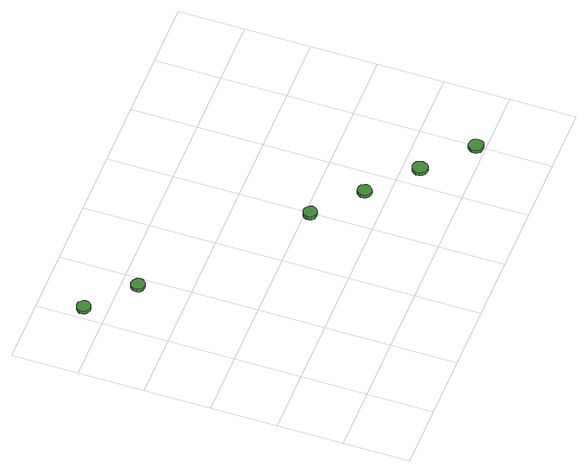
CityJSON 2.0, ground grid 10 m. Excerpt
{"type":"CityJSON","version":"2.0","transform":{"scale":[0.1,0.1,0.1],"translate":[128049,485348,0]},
"CityObjects":{
"tree1":{"type":"SolitaryVegetationObject","attributes":{"function":"something"},"geometry":[{"type":"MultiSurface","lod":"1","boundaries":[[[0,1,2,3,4,5,6,7,8,9,10,11,12,13,14]],[[15,16,17,18,19,20,21,22,23,24,25,26,27,28,29]],[[0,29,28,1]],[[1,28,27,2]],[[2,27,26,3]],[[3,26,25,4]],[[4,25,24,5]],[[5,24,23,6]],[[6,23,22,7]],[[7,22,21,8]],[[8,21,20,9]],[[9,20,19,10]],[[10,19,18,11]],[[11,18,17,12]],[[12,17,16,13]],[[13,16,15,14]],[[14,15,29,0]]]}]},
"tree2":{"type":"SolitaryVegetationObject","attributes":{"function":"something"},"geometry":[{"type":"MultiSurface","lod":"1","boundaries":[[[30,31,32,33,34,35,36,37,38,39,40,41,42,43,44]],[[45,46,47,48,49,50,51,52,53,54,55,56,57,58,59]],[[30,59,58,31]],[[31,58,57,32]],[[32,57,56,33]],[[33,56,55,34]],[[34,55,54,35]],[[35,54,53,36]],[[36,53,52,37]],[[37,52,51,38]],[[38,51,50,39]],[[39,50,49,40]],[[40,49,48,41]],[[41,48,47,42]],[[42,47,46,43]],[[43,46,45,44]],[[44,45,59,30]]]}]},
"tree3":{"type":"SolitaryVegetationObject","attributes":{"function":"something"},"geometry":[{"type":"MultiSurface","lod":"1","boundaries":[[[60,61,62,63,64,65,66,67,68,69,70,71,72,73,74]],[[75,76,77,78,79,80,81,82,83,84,85,86,87,88,89]],[[60,89,88,61]],[[61,88,87,62]],[[62,87,86,63]],[[63,86,85,64]],[[64,85,84,65]],[[65,84,83,66]],[[66,83,82,67]],[[67,82,81,68]],[[68,81,80,69]],[[69,80,79,70]],[[70,79,78,71]],[[71,78,77,72]],[[72,77,76,73]],[[73,76,75,74]],[[74,75,89,60]]]}]},
"tree4":{"type":"SolitaryVegetationObject","attributes":{"function":"something"},"geometry":[{"type":"MultiSurface","lod":"1","boundaries":[[[90,91,92,93,94,95,96,97,98,99,100,101,102,103,104]],[[105,106,107,108,109,110,111,112,113,114,115,116,117,118,119]],[[90,119,118,91]],[[91,118,117,92]],[[92,117,116,93]],[[93,116,115,94]],[[94,115,114,95]],[[95,114,113,96]],[[96,113,112,97]],[[97,112,111,98]],[[98,111,110,99]],[[99,110,109,100]],[[100,109,108,101]],[[101,108,107,102]],[[102,107,106,103]],[[103,106,105,104]],[[104,105,119,90]]]}]},
"tree5":{"type":"SolitaryVegetationObject","attributes":{"function":"something"},"geometry":[{"type":"MultiSurface","lod":"1","boundaries":[[[120,121,122,123,124,125,126,127,128,129,130,131,132,133,134]],[[135,136,137,138,139,140,141,142,143,144,145,146,147,148,149]],[[120,149,148,121]],[[121,148,147,122]],[[122,147,146,123]],[[123,146,145,124]],[[124,145,144,125]],[[125,144,143,126]],[[126,143,142,127]],[[127,142,141,128]],[[128,141,140,129]],[[129,140,139,130]],[[130,139,138,131]],[[131,138,137,132]],[[132,137,136,133]],[[133,136,135,134]],[[134,135,149,120]]]}]},
"tree6":{"type":"SolitaryVegetationObject","attributes":{"function":"something"},"geometry":[{"type":"MultiSurface","lod":"1","boundaries":[[[150,151,152,153,154,155,156,157,158,159,160,161,162,163,164]],[[165,166,167,168,169,170,171,172,173,174,175,176,177,178,179]],[[150,179,178,151]],[[151,178,177,152]],[[152,177,176,153]],[[153,176,175,154]],[[154,175,174,155]],[[155,174,173,156]],[[156,173,172,157]],[[157,172,171,158]],[[158,171,170,159]],[[159,170,169,160]],[[160,169,168,161]],[[161,168,167,162]],[[162,167,166,163]],[[163,166,165,164]],[[164,165,179,150]]]}]}
},
"vertices":[
[30,435,9],[29,439,9],[26,442,9],[23,445,9],[18,445,9],[14,444,9],[11,441,9],[9,437,9],[9,432,9],[11,428,9],[14,426,9],[18,424,9],[23,425,9],[26,427,9],[29,430,9],[29,430,3],[26,427,3],[23,425,3],[18,424,3],[14,426,3],[11,428,3],[9,432,3],[9,437,3],[11,441,3],[14,444,3],[18,445,3],[23,445,3],[26,442,3],[29,439,3],[30,435,3],
[96,376,9],[95,381,9],[92,384,9],[88,386,9],[84,387,9],[80,386,9],[77,383,9],[75,379,9],[75,374,9],[77,370,9],[80,367,9],[84,366,9],[88,366,9],[92,369,9],[95,372,9],[95,372,3],[92,369,3],[88,366,3],[84,366,3],[80,367,3],[77,370,3],[75,374,3],[75,379,3],[77,383,3],[80,386,3],[84,387,3],[88,386,3],[92,384,3],[95,381,3],[96,376,3],
[308,193,10],[307,197,10],[304,200,10],[301,203,10],[296,203,10],[292,202,10],[289,199,10],[287,195,10],[287,191,10],[289,187,10],[292,184,10],[296,183,10],[301,183,10],[304,185,10],[307,189,10],[307,189,3],[304,185,3],[301,183,3],[296,183,3],[292,184,3],[289,187,3],[287,191,3],[287,195,3],[289,199,3],[292,202,3],[296,203,3],[301,203,3],[304,200,3],[307,197,3],[308,193,3],
[374,135,9],[373,139,9],[370,143,9],[366,145,9],[362,145,9],[358,144,9],[355,141,9],[353,137,9],[353,132,9],[355,128,9],[358,125,9],[362,124,9],[366,124,9],[370,127,9],[373,130,9],[373,130,3],[370,127,3],[366,124,3],[362,124,3],[358,125,3],[355,128,3],[353,132,3],[353,137,3],[355,141,3],[358,144,3],[362,145,3],[366,145,3],[370,143,3],[373,139,3],[374,135,3],
[442,75,9],[441,80,9],[439,84,9],[435,86,9],[430,87,9],[425,85,9],[422,82,9],[420,78,9],[420,73,9],[422,68,9],[425,65,9],[430,64,9],[435,64,9],[439,67,9],[441,71,9],[441,71,3],[439,67,3],[435,64,3],[430,64,3],[425,65,3],[422,68,3],[420,73,3],[420,78,3],[422,82,3],[425,85,3],[430,87,3],[435,86,3],[439,84,3],[441,80,3],[442,75,3],
[509,15,9],[508,19,9],[506,23,9],[502,25,9],[497,26,9],[492,25,9],[489,21,9],[487,17,9],[487,12,9],[489,8,9],[492,5,9],[497,4,9],[502,4,9],[506,6,9],[508,10,9],[508,10,3],[506,6,3],[502,4,3],[497,4,3],[492,5,3],[489,8,3],[487,12,3],[487,17,3],[489,21,3],[492,25,3],[497,26,3],[502,25,3],[506,23,3],[508,19,3],[509,15,3]
]}
